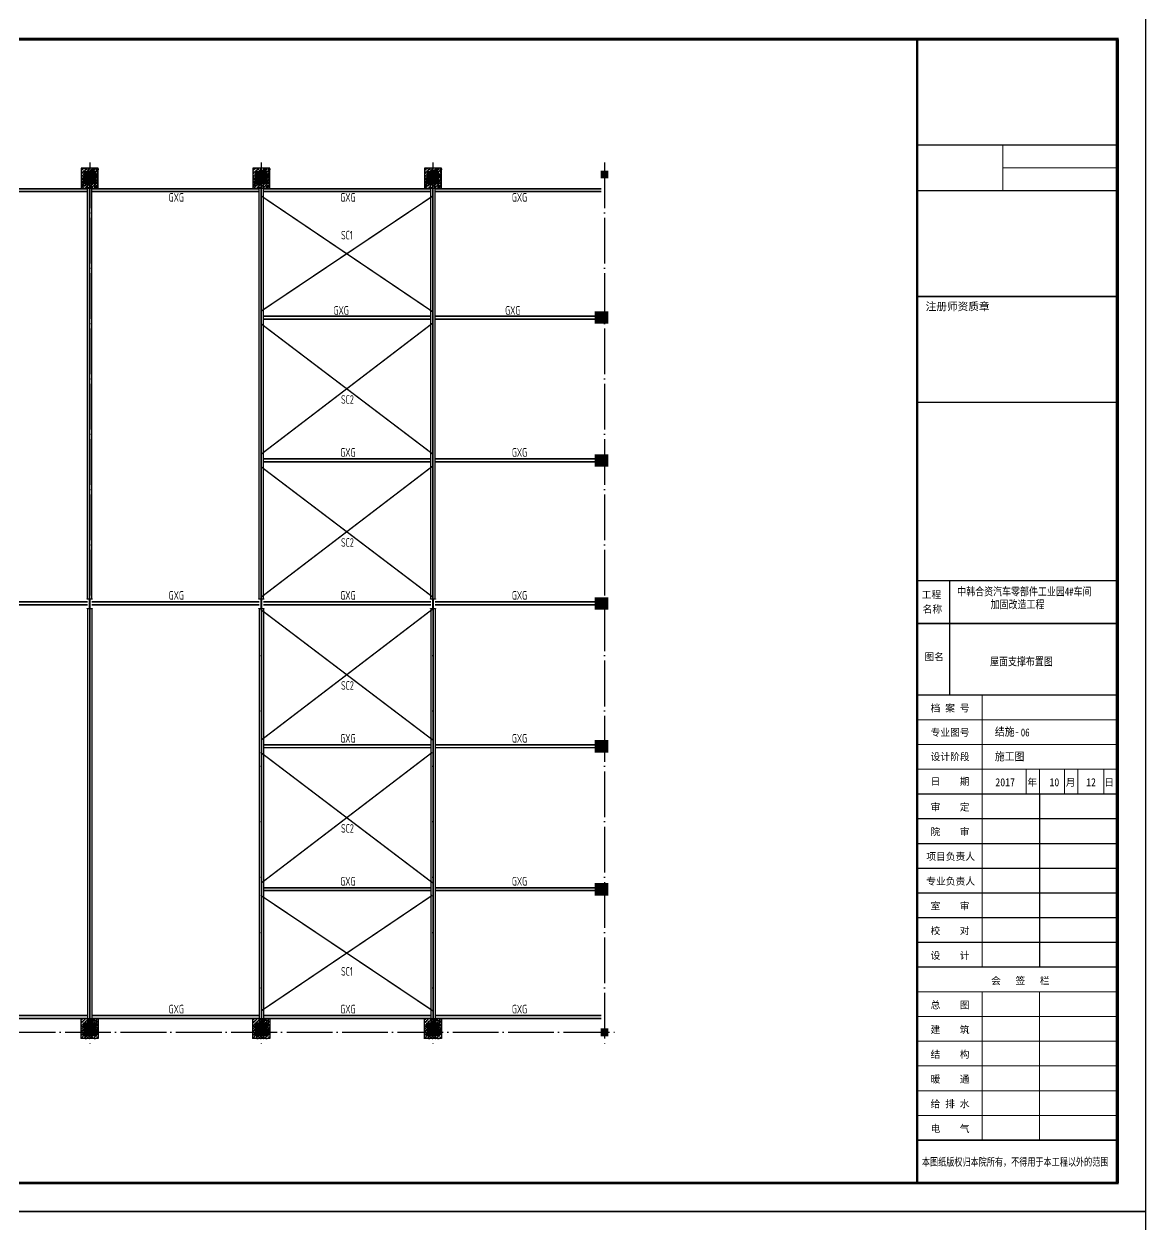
# Model space of a CAD drawing. Extents: x 10220221 to 10320221, y -710711 to -416711.
# Drawn here: x 10280995 to 10320221, y -669181 to -627181 of the extents above; entities that cross this region are included whole.
import ezdxf
from ezdxf.lldxf.tags import DXFTag

# ---------------------------------------------------------------- set-up
doc = ezdxf.new("R2010")
doc.units = 0
doc.header["$LTSCALE"] = 1000
doc.header["$MEASUREMENT"] = 0
doc.linetypes.add('DOTE', pattern=[2.42, 2, -0.2, 0.02, -0.2])
doc.layers.get('0').update_dxf_attribs({"color": 2})
for name, color, linetype in [('_0', 7, 'Continuous'), ('C_P_XF_', 4, 'Continuous'), ('DOTE', 1, 'DOTE'), ('PUB_DIM', 3, 'Continuous'), ('PUB_TITLE', 4, 'Continuous'), ('柱', 2, 'Continuous'), ('柱涂实', 54, 'Continuous')]:
    doc.layers.add(name, color=color, linetype=linetype)
doc.layers.add('图签', color=130, linetype='Continuous', lineweight=20)
doc.styles.add('TSSD', font='tssdeng.shx', dxfattribs={"width": 0.7, "height": 300, "bigfont": 'tssdchn.shx'})
doc.styles.add('图签字', font='SimSun.ttf', dxfattribs={"height": 250})
tags = doc.linetypes.add('DASH', pattern=[0.35, 0.25, -0.1]).pattern_tags.tags
tags[6:7] = [DXFTag(74, 4), DXFTag(75, 0), DXFTag(340, '0'), DXFTag(46, 1.0), DXFTag(50, 0.0), DXFTag(44, 0.0), DXFTag(45, 0.0)]
tags[4:5] = [DXFTag(74, 4), DXFTag(75, 0), DXFTag(340, '0'), DXFTag(46, 1.0), DXFTag(50, 0.0), DXFTag(44, 0.0), DXFTag(45, 0.0)]
pattern_1 = [(45, (494419.744, -93986.096), (-53.0330086, 53.0330086), []), (50, (494419.74, -93986.1), (215.1780548, -18.8256405), [22.5, -247.5]), (355, (494419.74, -93986.1), (-41.6254, 225.65764), [18, -198]), (100.4514, (494437.68, -93987.66), (173.5528145, 206.8318626), [19.122057, -210.3426336]), (46.1842, (494419.74, -93926.1), (320.1723146, -49.655704), [33.75, -371.25]), (96.6356, (494446.43, -93930.23), (280.398812, 292.235361), [28.683086, -315.5139]), (351.1842, (494419.74, -93926.1), (280.398584, 292.23558), [27, -297]), (21, (494449.74, -93941.1), (179.0721156, -120.7856672), [22.5, -247.5]), (326, (494449.74, -93941.1), (72.9945996, 217.5450135), [18, -198]), (71.4514, (494464.67, -93951.16), (252.0667886, 96.759149), [19.122057, -210.3426336]), (37.5, (494419.744, -93986.096), (3.6479566, 99.86815615), [0, -195.6, 0, -201, 0, -198.75]), (7.5, (494419.74, -93986.1), (78.9208612, 118.3235136), [0, -114.6, 0, -191.1, 0, -75.75]), (327.5, (494352.844, -93986.096), (160.14673085, -6.7664615), [0, -75, 0, -234, 0, -310.5]), (317.5, (494322.84, -93986.1), (174.9558508, 30.0314947), [0, -97.5, 0, -155.4, 0, -220.5])]
pattern_2 = [(45, (500419.744, -93986.096), (-53.0330086, 53.0330086), []), (50, (500419.74, -93986.1), (215.1780548, -18.8256405), [22.5, -247.5]), (355, (500419.74, -93986.1), (-41.6254, 225.65764), [18, -198]), (100.4514, (500437.68, -93987.66), (173.5528145, 206.8318626), [19.122057, -210.3426336]), (46.1842, (500419.74, -93926.1), (320.1723146, -49.655704), [33.75, -371.25]), (96.6356, (500446.43, -93930.23), (280.398812, 292.235361), [28.683086, -315.5139]), (351.1842, (500419.74, -93926.1), (280.398584, 292.23558), [27, -297]), (21, (500449.74, -93941.1), (179.0721156, -120.7856672), [22.5, -247.5]), (326, (500449.74, -93941.1), (72.9945996, 217.5450135), [18, -198]), (71.4514, (500464.67, -93951.16), (252.0667886, 96.759149), [19.122057, -210.3426336]), (37.5, (500419.744, -93986.096), (3.6479566, 99.86815615), [0, -195.6, 0, -201, 0, -198.75]), (7.5, (500419.74, -93986.1), (78.9208612, 118.3235136), [0, -114.6, 0, -191.1, 0, -75.75]), (327.5, (500352.844, -93986.096), (160.14673085, -6.7664615), [0, -75, 0, -234, 0, -310.5]), (317.5, (500322.84, -93986.1), (174.9558508, 30.0314947), [0, -97.5, 0, -155.4, 0, -220.5])]
pattern_3 = [(45, (506419.744, -93986.096), (-53.0330086, 53.0330086), []), (50, (506419.74, -93986.1), (215.1780548, -18.8256405), [22.5, -247.5]), (355, (506419.74, -93986.1), (-41.6254, 225.65764), [18, -198]), (100.4514, (506437.68, -93987.66), (173.5528145, 206.8318626), [19.122057, -210.3426336]), (46.1842, (506419.74, -93926.1), (320.1723146, -49.655704), [33.75, -371.25]), (96.6356, (506446.43, -93930.23), (280.398812, 292.235361), [28.683086, -315.5139]), (351.1842, (506419.74, -93926.1), (280.398584, 292.23558), [27, -297]), (21, (506449.74, -93941.1), (179.0721156, -120.7856672), [22.5, -247.5]), (326, (506449.74, -93941.1), (72.9945996, 217.5450135), [18, -198]), (71.4514, (506464.67, -93951.16), (252.0667886, 96.759149), [19.122057, -210.3426336]), (37.5, (506419.744, -93986.096), (3.6479566, 99.86815615), [0, -195.6, 0, -201, 0, -198.75]), (7.5, (506419.74, -93986.1), (78.9208612, 118.3235136), [0, -114.6, 0, -191.1, 0, -75.75]), (327.5, (506352.844, -93986.096), (160.14673085, -6.7664615), [0, -75, 0, -234, 0, -310.5]), (317.5, (506322.84, -93986.1), (174.9558508, 30.0314947), [0, -97.5, 0, -155.4, 0, -220.5])]

# ---------------------------------------------------------------- blocks, each defined once
blk = doc.blocks.new('*U28')
at = {"layer": 'C_P_XF_', "ltscale": 0.5}
for p, q in [((-75, 160), (-75, 14670)), ((75, 160), (75, 14670)), ((-75, -190), (-75, -14670)), ((75, -190), (75, -14670))]:
    blk.add_line(p, q, dxfattribs=at)
at = {"layer": 'C_P_XF_', "linetype": 'DASH', "ltscale": 0.5}
for p, q in [((-4, 160), (-4, 14670)), ((4, 160), (4, 14670)), ((-4, -190), (-4, -14670)), ((4, -190), (4, -14670))]:
    blk.add_line(p, q, dxfattribs=at)
blk = doc.blocks.new('*U29')
at = {"color": 0, "linetype": 'ByBlock', "lineweight": -2, "transparency": 16777216}
blk.add_blockref('*U28', (0, 0), dxfattribs=at)
blk = doc.blocks.new('*U30')
at = {"layer": 'C_P_XF_', "ltscale": 0.5}
for p, q in [((-75, 160), (-75, 14670)), ((75, 160), (75, 14670)), ((-75, -190), (-75, -14670)), ((75, -190), (75, -14670))]:
    blk.add_line(p, q, dxfattribs=at)
at = {"layer": 'C_P_XF_', "linetype": 'DASH', "ltscale": 0.5}
for p, q in [((-4, 160), (-4, 14670)), ((4, 160), (4, 14670)), ((-4, -190), (-4, -14670)), ((4, -190), (4, -14670))]:
    blk.add_line(p, q, dxfattribs=at)
blk = doc.blocks.new('*U31')
at = {"color": 0, "linetype": 'ByBlock', "lineweight": -2, "transparency": 16777216}
blk.add_blockref('*U30', (0, 0), dxfattribs=at)
blk = doc.blocks.new('$titleblk$00000195')
at = {"color": 4}
for p, q in [((-58.64, 210.65), (-58.64, 170.65)), ((-27.25, 136.05), (-27.25, 75.5)), ((-70, 127.4), (0, 127.4)), ((-70, 118.75), (0, 118.75)), ((-70, 110.1), (0, 110.1)), ((-70, 101.45), (0, 101.45)), ((-70, 92.8), (0, 92.8)), ((-70, 84.15), (0, 84.15))]:
    blk.add_line(p, q, dxfattribs=at)
at = {"color": 4, "const_width": 0.5}
blk.add_lwpolyline([(0, 310), (-70, 310)], dxfattribs=at)
at = {"layer": '图签', "color": 4}
for p, q in [((-40.03, 363), (-40.03, 347)), ((0, 355), (-40.03, 355)), ((-70, 162), (0, 162)), ((0, 153.35), (-70, 153.35)), ((-70, 144.7), (0, 144.7)), ((-52.32, 144.7), (-4.76, 144.7)), ((-47.32, 136.05), (-47.32, 144.7)), ((-31.92, 144.7), (-31.92, 136.05)), ((-27.25, 144.7), (-27.25, 136.05)), ((-18.46, 144.7), (-18.46, 136.05)), ((-13.8, 144.7), (-13.8, 136.05)), ((-4.76, 144.7), (-4.76, 136.05)), ((-4.76, 144.7), (-4.76, 136.05)), ((-47.32, 75.5), (-47.32, 136.05)), ((-4.76, 136.05), (-30.73, 136.05)), ((-27.25, 136.05), (-27.25, 75.5)), ((-70, 75.5), (0, 75.5)), ((-30.73, 75.5), (-52.32, 75.5)), ((-70, 66.85), (0, 66.85)), ((-47.32, 14.95), (-47.32, 66.85)), ((-47.32, 66.85), (-30.73, 66.85)), ((-27.25, 66.85), (-27.25, 14.95)), ((-27.25, 66.85), (-27.25, 14.95)), ((-70, 58.2), (0, 58.2)), ((-70, 49.55), (0, 49.55)), ((-70, 40.9), (0, 40.9)), ((-70, 32.25), (0, 32.25)), ((-70, 23.6), (0, 23.6)), ((-30.73, 14.95), (-47.32, 14.95))]:
    blk.add_line(p, q, dxfattribs=at)
at = {"layer": '图签'}
blk.add_line((-47.32, 136.05), (-47.32, 170.65), dxfattribs=at)
at = {"layer": '图签', "color": 4, "const_width": 0.8}
blk.add_lwpolyline([(-70, 400), (0, 400), (0, 0), (-70, 0), (-70, 400)], close=True, dxfattribs=at)
at = {"layer": '图签', "color": 4}
for points, const_width in [([(0, 0), (0, 400)], 1.2), ([(0, 363), (-70, 363)], 0.5), ([(0, 347), (-70, 347)], 0.5), ([(0, 273), (-70, 273)], 0.5), ([(0, 210.65), (-70, 210.65)], 0.5), ([(0, 195.65), (-70, 195.65)], 0.5), ([(0, 170.65), (-70, 170.65)], 0.5), ([(0, 136.05), (-70, 136.05)], 0.5), ([(-70, 75.5), (0, 75.5)], 0.5), ([(-70, 75.5), (0, 75.5)], 0.5), ([(-70, 14.95), (0, 14.95)], 0.5)]:
    blk.add_lwpolyline(points, dxfattribs=dict(at, const_width=const_width))
at = {"linetype": 'Continuous', "style": '图签字'}
for s, height, p in [('注册师资质章', 2.734, (-67.04, 305.16)), ('工程', 2.5, (-68.41, 204.48)), ('名称', 2.5, (-68.08, 199.42)), ('图名', 2.5, (-67.46, 182.77)), ('档 案 号', 2.5, (-65.31, 164.8)), ('专业图号', 2.5, (-65.31, 156.31)), ('设计阶段', 2.5, (-65.31, 147.8)), ('日    期', 2.5, (-65.31, 139.15)), ('年', 2.5, (-31.46, 138.84)), ('月', 2.5, (-18.05, 138.84)), ('日', 2.5, (-4.55, 138.84)), ('审    定', 2.5, (-65.31, 130.2)), ('院    审', 2.5, (-65.31, 121.55)), ('项目负责人', 2.5, (-66.82, 112.9)), ('专业负责人', 2.5, (-66.82, 104.25)), ('室    审', 2.5, (-65.31, 95.6)), ('校    对', 2.5, (-65.31, 86.95)), ('设    计', 2.5, (-65.31, 78.3)), ('会   签   栏', 2.5, (-44.14, 69.49)), ('总    图', 2.5, (-65.31, 61)), ('建    筑', 2.5, (-65.31, 52.35)), ('结    构', 2.5, (-65.31, 43.7)), ('暖    通', 2.5, (-65.31, 35.05)), ('给 排 水', 2.5, (-65.31, 26.4)), ('电    气', 2.5, (-65.29, 17.75))]:
    blk.add_text(s, height=height, dxfattribs=at).set_placement(p)
at = {"color": 1, "linetype": 'Continuous', "style": '图签字', "width": 0.75}
blk.add_text('本图纸版权归本院所有，不得用于本工程以外的范围', height=2.7, dxfattribs=at).set_placement((-68.33, 6.02))
at = {"layer": 'PUB_DIM', "color": 1, "linetype": 'ByBlock', "style": '图签字'}
for s, width, p in [('中韩合资汽车零部件工业园4#车间', 0.8, (-55.99, 205.44)), ('加固改造工程', 0.8, (-44.3, 200.92)), ('2017', 0.9, (-42.66, 138.73)), ('10', 0.9, (-23.74, 138.73)), ('12', 0.9, (-10.91, 138.73))]:
    blk.add_text(s, height=2.8, dxfattribs=dict(at, width=width)).set_placement(p)
at = {"layer": 'PUB_DIM', "linetype": 'ByBlock', "style": '图签字', "width": 0.9}
for s, p in [('结施-', (-42.83, 156.41)), ('施工图', (-42.83, 147.76))]:
    blk.add_text(s, height=2.8, dxfattribs=at).set_placement(p)

msp = doc.modelspace()

# ---------------------------------------------------------------- hatches: boundary and pattern name
h = msp.add_hatch()
h.set_pattern_fill('钢筋混凝土', color=256, scale=30)
h.set_pattern_definition(pattern_1)
h.paths.add_polyline_path([(10283591, -632923), (10282991, -632923), (10282991, -632223), (10283591, -632223)])
h.paths.add_polyline_path([(10283491, -632323), (10283091, -632323), (10283091, -632773), (10283491, -632773)], flags=16)
h = msp.add_hatch()
h.set_pattern_fill('钢筋混凝土', color=256, scale=30)
h.set_pattern_definition(pattern_2)
h.paths.add_polyline_path([(10289591, -632923), (10288991, -632923), (10288991, -632223), (10289591, -632223)])
h.paths.add_polyline_path([(10289491, -632323), (10289091, -632323), (10289091, -632773), (10289491, -632773)], flags=16)
h = msp.add_hatch()
h.set_pattern_fill('钢筋混凝土', color=256, scale=30)
h.set_pattern_definition(pattern_3)
h.paths.add_polyline_path([(10295591, -632923), (10294991, -632923), (10294991, -632223), (10295591, -632223)])
h.paths.add_polyline_path([(10295491, -632323), (10295091, -632323), (10295091, -632773), (10295491, -632773)], flags=16)
h = msp.add_hatch()
h.set_pattern_fill('钢筋混凝土', color=256, scale=30)
h.set_pattern_definition(pattern_1)
h.paths.add_polyline_path([(10283591, -661963), (10282991, -661963), (10282991, -662663), (10283591, -662663)])
h.paths.add_polyline_path([(10283491, -662563), (10283091, -662563), (10283091, -662113), (10283491, -662113)], flags=16)
h = msp.add_hatch()
h.set_pattern_fill('钢筋混凝土', color=256, scale=30)
h.set_pattern_definition(pattern_2)
h.paths.add_polyline_path([(10289591, -661963), (10288991, -661963), (10288991, -662663), (10289591, -662663)])
h.paths.add_polyline_path([(10289491, -662563), (10289091, -662563), (10289091, -662113), (10289491, -662113)], flags=16)
h = msp.add_hatch()
h.set_pattern_fill('钢筋混凝土', color=256, scale=30)
h.set_pattern_definition(pattern_3)
h.paths.add_polyline_path([(10295591, -661963), (10294991, -661963), (10294991, -662663), (10295591, -662663)])
h.paths.add_polyline_path([(10295491, -662563), (10295091, -662563), (10295091, -662113), (10295491, -662113)], flags=16)

# ---------------------------------------------------------------- linework, layer by layer
at = {"elevation": 0}
for points in [[(10282991, -632923), (10283591, -632923), (10283591, -632223), (10282991, -632223), (10282991, -632923)], [(10288991, -632923), (10289591, -632923), (10289591, -632223), (10288991, -632223), (10288991, -632923)], [(10294991, -632923), (10295591, -632923), (10295591, -632223), (10294991, -632223), (10294991, -632923)], [(10282991, -661963), (10283591, -661963), (10283591, -662663), (10282991, -662663), (10282991, -661963)], [(10288991, -661963), (10289591, -661963), (10289591, -662663), (10288991, -662663), (10288991, -661963)], [(10294991, -661963), (10295591, -661963), (10295591, -662663), (10294991, -662663), (10294991, -661963)]]:
    msp.add_lwpolyline(points, dxfattribs=at)
at = {"color": 2, "elevation": 0}
for points in [[(10283295, -647622), (10283378, -647622), (10283378, -647634), (10283203, -647634), (10283203, -647622), (10283287, -647622), (10283287, -647296), (10283203, -647296), (10283203, -647284), (10283378, -647284), (10283378, -647296), (10283295, -647296), (10283295, -647622)], [(10289295, -647622), (10289378, -647622), (10289378, -647634), (10289203, -647634), (10289203, -647622), (10289287, -647622), (10289287, -647296), (10289203, -647296), (10289203, -647284), (10289378, -647284), (10289378, -647296), (10289295, -647296), (10289295, -647622)], [(10295295, -647622), (10295378, -647622), (10295378, -647634), (10295203, -647634), (10295203, -647622), (10295287, -647622), (10295287, -647296), (10295203, -647296), (10295203, -647284), (10295378, -647284), (10295378, -647296), (10295295, -647296), (10295295, -647622)]]:
    msp.add_lwpolyline(points, dxfattribs=at)
at = {"layer": '_0', "linetype": 'ByBlock', "ltscale": 0.01, "const_width": 50}
for points in [[(10295291, -633193), (10289265, -637236)], [(10289287, -633193), (10295267, -637234)], [(10295291, -642224), (10289265, -637651)], [(10289287, -642224), (10295267, -637653)], [(10295291, -647224), (10289265, -642651)], [(10289287, -647224), (10295267, -642653)], [(10295291, -652224), (10289265, -647651)], [(10289287, -652224), (10295267, -647653)], [(10295291, -657224), (10289265, -652651)], [(10289287, -657224), (10295267, -652653)], [(10295291, -661693), (10289265, -657651)], [(10289287, -661693), (10295267, -657653)]]:
    msp.add_lwpolyline(points, dxfattribs=at)
at = {"layer": 'C_P_XF_', "ltscale": 0.5}
for p, q in [((10277366, -632929), (10283216, -632929)), ((10283366, -632929), (10289216, -632929)), ((10289366, -632929), (10295216, -632929)), ((10295216, -647284, 0), (10295216, -632773, 0)), ((10295366, -647284, 0), (10295366, -632773, 0)), ((10295366, -632929), (10301171, -632929)), ((10277366, -633043), (10283216, -633043)), ((10283366, -633043), (10289216, -633043)), ((10289366, -633043), (10295216, -633043)), ((10295366, -633043), (10301171, -633043)), ((10289366, -637386), (10295216, -637386)), ((10289366, -637500), (10295216, -637500)), ((10295366, -637386), (10300961, -637386)), ((10295366, -637500), (10300961, -637500)), ((10289366, -642374), (10295216, -642374)), ((10289366, -642488), (10295216, -642488)), ((10295366, -642374), (10300961, -642374)), ((10295366, -642488), (10300961, -642488)), ((10277366, -647374), (10283216, -647374)), ((10277366, -647488), (10283216, -647488)), ((10283366, -647374), (10289216, -647374)), ((10283366, -647488), (10289216, -647488)), ((10289366, -647374), (10295216, -647374)), ((10289366, -647488), (10295216, -647488)), ((10295216, -647634, 0), (10295216, -662113, 0)), ((10295366, -647374), (10300961, -647374)), ((10295366, -647488), (10300961, -647488)), ((10295366, -647634, 0), (10295366, -662113, 0)), ((10289366, -652374), (10295216, -652374)), ((10289366, -652488), (10295216, -652488)), ((10295366, -652374), (10300961, -652374)), ((10295366, -652488), (10300961, -652488)), ((10289366, -657374), (10295216, -657374)), ((10289366, -657488), (10295216, -657488)), ((10295366, -657374), (10300961, -657374)), ((10295366, -657488), (10300961, -657488)), ((10277366, -661844), (10283216, -661844)), ((10283366, -661844), (10289216, -661844)), ((10289366, -661844), (10295216, -661844)), ((10295366, -661844), (10301171, -661844)), ((10277366, -661958), (10283216, -661958)), ((10283366, -661958), (10289216, -661958)), ((10289366, -661958), (10295216, -661958)), ((10295366, -661958), (10301171, -661958))]:
    msp.add_line(p, q, dxfattribs=at)
at = {"layer": 'C_P_XF_', "linetype": 'DASH', "ltscale": 0.5}
for p, q in [((10295287, -647284, 0), (10295287, -632773, 0)), ((10295295, -647284, 0), (10295295, -632773, 0)), ((10277366, -632940), (10283216, -632940)), ((10277366, -633032), (10283216, -633032)), ((10283366, -632940), (10289216, -632940)), ((10283366, -633032), (10289216, -633032)), ((10289366, -632940), (10295216, -632940)), ((10289366, -633032), (10295216, -633032)), ((10295366, -632940), (10301171, -632940)), ((10295366, -633032), (10301171, -633032)), ((10289366, -637397), (10295216, -637397)), ((10289366, -637489), (10295216, -637489)), ((10295366, -637397), (10300961, -637397)), ((10295366, -637489), (10300961, -637489)), ((10289366, -642385), (10295216, -642385)), ((10289366, -642477), (10295216, -642477)), ((10295366, -642385), (10300961, -642385)), ((10295366, -642477), (10300961, -642477)), ((10277366, -647385), (10283216, -647385)), ((10277366, -647477), (10283216, -647477)), ((10283366, -647385), (10289216, -647385)), ((10283366, -647477), (10289216, -647477)), ((10289366, -647385), (10295216, -647385)), ((10289366, -647477), (10295216, -647477)), ((10295287, -647634, 0), (10295287, -662113, 0)), ((10295295, -647634, 0), (10295295, -662113, 0)), ((10295366, -647385), (10300961, -647385)), ((10295366, -647477), (10300961, -647477)), ((10289366, -652385), (10295216, -652385)), ((10289366, -652477), (10295216, -652477)), ((10295366, -652385), (10300961, -652385)), ((10295366, -652477), (10300961, -652477)), ((10289366, -657385), (10295216, -657385)), ((10289366, -657477), (10295216, -657477)), ((10295366, -657385), (10300961, -657385)), ((10295366, -657477), (10300961, -657477)), ((10277366, -661855), (10283216, -661855)), ((10283366, -661855), (10289216, -661855)), ((10289366, -661855), (10295216, -661855)), ((10295366, -661855), (10301171, -661855)), ((10277366, -661947), (10283216, -661947)), ((10283366, -661947), (10289216, -661947)), ((10289366, -661947), (10295216, -661947)), ((10295366, -661947), (10301171, -661947))]:
    msp.add_line(p, q, dxfattribs=at)
at = {"layer": 'DOTE', "ltscale": 0.8}
for p, q in [((10283291, -632020, 0), (10283291, -662898, 0)), ((10289291, -632020, 0), (10289291, -662898, 0)), ((10295291, -632020, 0), (10295291, -662898, 0)), ((10301291, -632020, 0), (10301291, -662898, 0)), ((10228227, -662443), (10301719, -662443))]:
    msp.add_line(p, q, dxfattribs=at)
at = {"layer": 'PUB_TITLE'}
for points in [[(10220221, -668711), (10320221, -668711), (10320221, -626711), (10220221, -626711)], [(10220221, -710711), (10320221, -710711), (10320221, -668711), (10220221, -668711)]]:
    msp.add_lwpolyline(points, close=True, dxfattribs=at)
at = {"layer": 'PUB_TITLE', "const_width": 100}
msp.add_lwpolyline([(10222721, -667711), (10319221, -667711), (10319221, -627711), (10222721, -627711)], close=True, dxfattribs=at)
at = {"layer": '柱', "const_width": 35, "elevation": 0}
for points in [[(10283491, -632773), (10283091, -632773), (10283091, -632323), (10283491, -632323)], [(10289491, -632773), (10289091, -632773), (10289091, -632323), (10289491, -632323)], [(10295491, -632773), (10295091, -632773), (10295091, -632323), (10295491, -632323)], [(10301411, -632323), (10301171, -632323), (10301171, -632563), (10301411, -632563)], [(10283491, -662113), (10283091, -662113), (10283091, -662563), (10283491, -662563)], [(10289491, -662113), (10289091, -662113), (10289091, -662563), (10289491, -662563)], [(10295491, -662113), (10295091, -662113), (10295091, -662563), (10295491, -662563)]]:
    msp.add_lwpolyline(points, close=True, dxfattribs=at)
at = {"layer": '柱', "const_width": 35}
for points in [[(10301411, -637243), (10301411, -637643), (10300961, -637643), (10300961, -637243)], [(10301411, -642243), (10301411, -642643), (10300961, -642643), (10300961, -642243)], [(10301411, -647243), (10301411, -647643), (10300961, -647643), (10300961, -647243)], [(10301411, -652243), (10301411, -652643), (10300961, -652643), (10300961, -652243)], [(10301411, -657243), (10301411, -657643), (10300961, -657643), (10300961, -657243)], [(10301411, -662323), (10301171, -662323), (10301171, -662563), (10301411, -662563)]]:
    msp.add_lwpolyline(points, close=True, dxfattribs=at)
at = {"layer": '柱涂实'}
for points in [[(10283491, -632773, 0), (10283091, -632773, 0), (10283491, -632323, 0), (10283091, -632323, 0)], [(10289491, -632773, 0), (10289091, -632773, 0), (10289491, -632323, 0), (10289091, -632323, 0)], [(10295491, -632773, 0), (10295091, -632773, 0), (10295491, -632323, 0), (10295091, -632323, 0)], [(10301411, -632323, 0), (10301171, -632323, 0), (10301411, -632563, 0), (10301171, -632563, 0)], [(10301411, -637243), (10301411, -637643), (10300961, -637243), (10300961, -637643)], [(10301411, -642243), (10301411, -642643), (10300961, -642243), (10300961, -642643)], [(10301411, -647243), (10301411, -647643), (10300961, -647243), (10300961, -647643)], [(10301411, -652243), (10301411, -652643), (10300961, -652243), (10300961, -652643)], [(10301411, -657243), (10301411, -657643), (10300961, -657243), (10300961, -657643)], [(10283491, -662113, 0), (10283091, -662113, 0), (10283491, -662563, 0), (10283091, -662563, 0)], [(10289491, -662113, 0), (10289091, -662113, 0), (10289491, -662563, 0), (10289091, -662563, 0)], [(10295491, -662113, 0), (10295091, -662113, 0), (10295491, -662563, 0), (10295091, -662563, 0)], [(10301411, -662323), (10301171, -662323), (10301411, -662563), (10301171, -662563)]]:
    msp.add_solid(points, dxfattribs=at)

# ---------------------------------------------------------------- block references
for name, p in [('*U29', (10283291, -647443, 0)), ('*U31', (10289291, -647443, 0))]:
    msp.add_blockref(name, p)
at = {"layer": 'PUB_TITLE', "color": 1, "xscale": 100, "yscale": 100, "zscale": 100}
msp.add_blockref('$titleblk$00000195', (10319221, -667711), dxfattribs=at)

# ---------------------------------------------------------------- texts
at = {"linetype": 'ByBlock', "ltscale": 0.01, "style": 'TSSD', "width": 0.7}
for s, p in [('GXG', (10286053, -633394)), ('GXG', (10292053, -633394)), ('GXG', (10298053, -633394)), ('SC1', (10292079, -634713)), ('GXG', (10291818, -637347)), ('GXG', (10297818, -637347)), ('SC2', (10292079, -640462)), ('GXG', (10292053, -642312)), ('GXG', (10298053, -642312)), ('SC2', (10292079, -645462)), ('GXG', (10286053, -647312)), ('GXG', (10292053, -647312)), ('GXG', (10298053, -647312)), ('SC2', (10292079, -650462)), ('GXG', (10292053, -652312)), ('GXG', (10298053, -652312)), ('SC2', (10292079, -655462)), ('GXG', (10292053, -657312)), ('GXG', (10298053, -657312)), ('SC1', (10292079, -660462)), ('GXG', (10286053, -661782)), ('GXG', (10292053, -661782)), ('GXG', (10298053, -661782))]:
    msp.add_text(s, height=300, dxfattribs=at).set_placement(p)
at = {"layer": 'PUB_DIM', "color": 1, "linetype": 'ByBlock', "style": '图签字', "width": 0.8}
for s, p in [('屋面支撑布置图', (10314769, -649614)), ('06', (10315846, -652096))]:
    msp.add_text(s, height=280, dxfattribs=at).set_placement(p)

doc.saveas('drawing.dxf')
